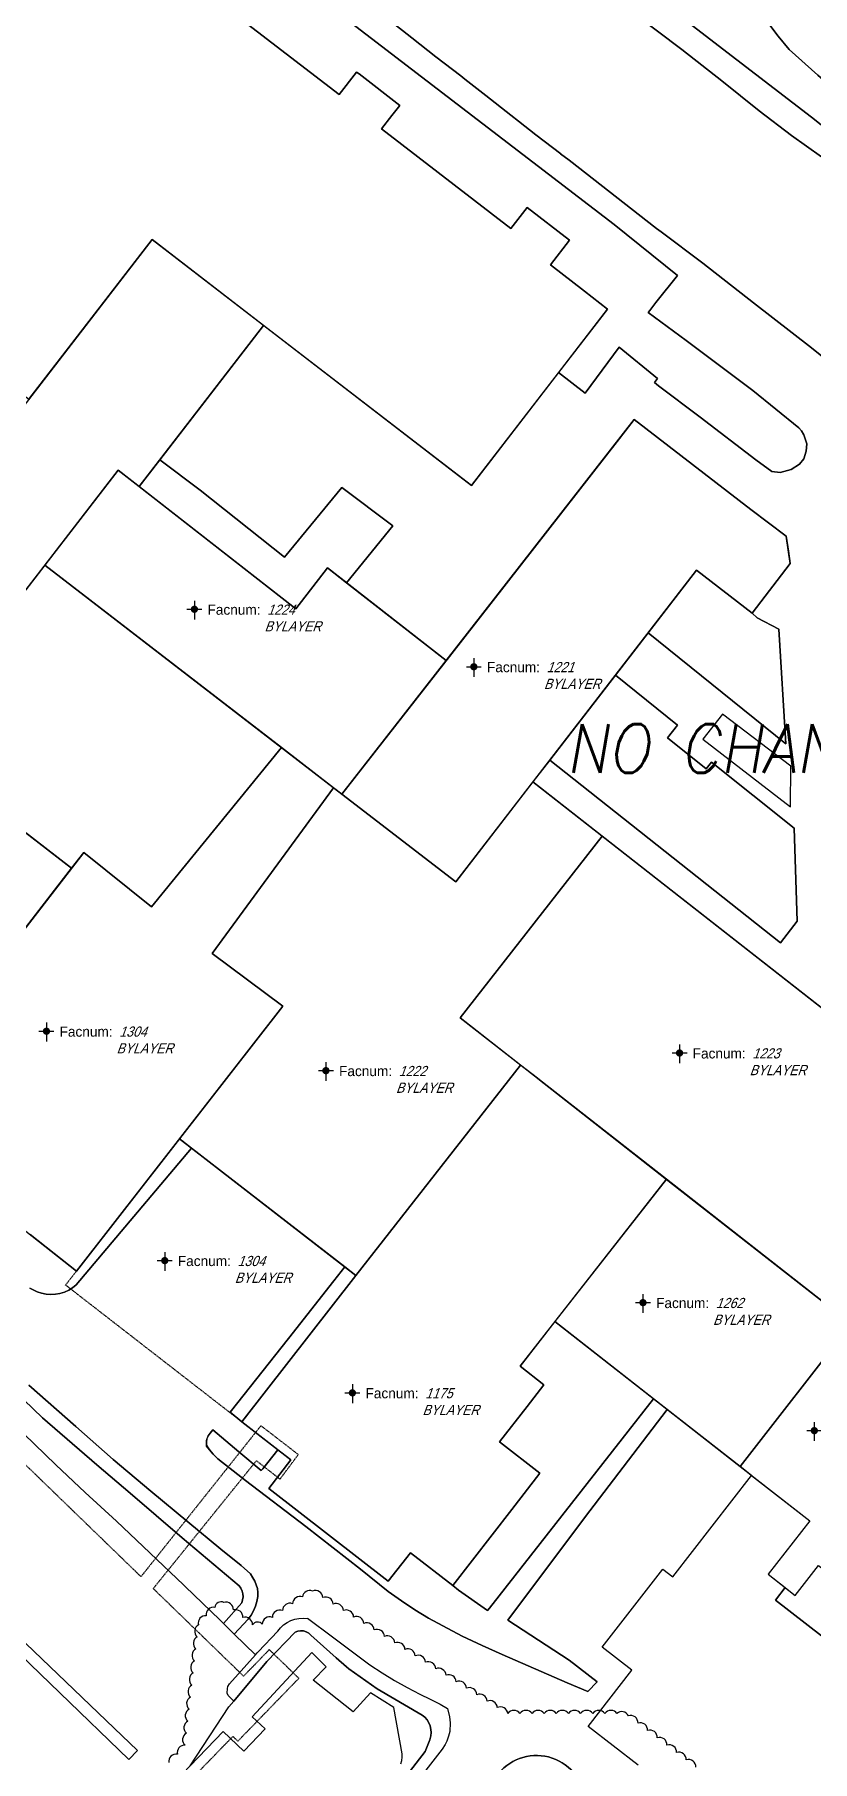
# Model space of a CAD drawing. Header units: inches. Extents: x 1273557 to 1282364, y 239587 to 246310.
# Drawn here: x 1276710 to 1277031, y 240186 to 240898 of the extents above; entities that cross this region are included whole.
import ezdxf
from ezdxf.enums import TextEntityAlignment as Align

# ---------------------------------------------------------------- set-up
doc = ezdxf.new("R2010")
doc.units = ezdxf.units.IN
doc.header["$MEASUREMENT"] = 0
doc.linetypes.add('DASHED2', pattern=[0.375, 0.25, -0.125])
doc.linetypes.add('HIDDEN', pattern=[0.375, 0.25, -0.125])
doc.layers.add('BLDG-DATA', color=159, linetype='DASHED2', lineweight=30)
for name, color, linetype in [('BLDG-UW', 231, 'Continuous'), ('BLDG-UW-UG', 159, 'HIDDEN'), ('GRASS', 3, 'Continuous'), ('PATH', 253, 'Continuous'), ('PATH-ISLAND', 252, 'Continuous'), ('PRKG-UW', 6, 'Continuous'), ('REV-2013', 1, 'Continuous'), ('REV-ADJUDICATION-NOTES', 2, 'Continuous'), ('STREET-NONUW', 4, 'Continuous'), ('STREET-UW', 50, 'Continuous')]:
    doc.layers.add(name, color=color, linetype=linetype)
doc.styles.add('Revisions', font='simplex.shx', dxfattribs={"width": 0.9, "oblique": 10, "height": 25})
doc.styles.add('SS_LITE', font='FRABK.TTF', dxfattribs={"height": 16})

# ---------------------------------------------------------------- blocks, each defined once
blk = doc.blocks.new('*U1')
for p, q in [((-3.08, 0), (3.08, 0)), ((0, 3.55), (0, -4.2))]:
    blk.add_line(p, q)
at = {"const_width": 1.5}
blk.add_lwpolyline([(-0.75, 0, 1), (0.75, 0, 1)], format="xyb", close=True, dxfattribs=at)
at = {"layer": 'BLDG-DATA', "color": 1, "style": 'SS_LITE'}
blk.add_text('Facnum:', height=4.2, dxfattribs=at).set_placement((27.26, -2.25), align=Align.RIGHT)
at = {"layer": 'BLDG-DATA', "color": 7, "style": 'SS_LITE', "oblique": 20, "width": 0.9, "flags": 8}
for tag, p in [('FACNUM', (29.98, -2.25)), ('OBJECT', (28.84, -9.16))]:
    blk.add_attdef(tag, p, '', height=4.2, dxfattribs=at)

msp = doc.modelspace()

# ---------------------------------------------------------------- linework, layer by layer
at = {"layer": 'BLDG-UW'}
for points in [[(1276461.23, 240943.81), (1276560.32, 240866.09), (1276591.57, 240906.6), (1276637.59, 240871.1), (1276603.88, 240827.68), (1276708.09, 240747.36), (1276758.83, 240813.14), (1276758.83, 240813.14), (1276758.83, 240813.14), (1276890.41, 240711.65), (1276926.31, 240758.2), (1276946.55, 240784.43), (1276936.96, 240791.83), (1276922.96, 240802.62), (1276930.89, 240812.9), (1276913.42, 240826.37), (1276906.66, 240817.61), (1276853.41, 240858.68), (1276857.68, 240864.2), (1276860.91, 240868.39), (1276844.12, 240881.35), (1276843.05, 240882.17), (1276835.88, 240872.88), (1276780.49, 240915.59)], [(1276959.1, 240184.19), (1276938.52, 240200.14), (1276956.53, 240223.35), (1276944.31, 240232.86), (1276969.29, 240264.96), (1276973.4, 240261.78), (1277005.87, 240303.57), (1277029.8, 240284.83), (1277012.64, 240262.91), (1277019.72, 240257.35), (1277015.69, 240252.15), (1277209.52, 240101.92)], [(1276861.31, 240184.77), (1276861.71, 240186.1), (1276861.91, 240187.47), (1276861.9, 240188.86), (1276858.44, 240208), (1276848.84, 240214.02), (1276841.7, 240206.13), (1276825.19, 240219.15), (1276830.57, 240224.66), (1276824.6, 240230.65), (1276800.14, 240204.03), (1276805.47, 240199.15), (1276796.69, 240189.96), (1276788.14, 240198.08), (1276774.57, 240183.87)]]:
    msp.add_lwpolyline(points, dxfattribs=at)
for points in [[(1276621.12, 240634.63), (1276589.4, 240659.1), (1276534.41, 240587.45), (1276634.27, 240510.42), (1276689.58, 240581.82), (1276658.42, 240605.86), (1276744.92, 240717.99), (1276753.52, 240711.27), (1276804.77, 240777.7), (1276758.83, 240813.14)], [(1276983.12, 240676.8), (1276983.12, 240676.8), (1276983.12, 240676.8), (1277006.06, 240659.14), (1277021.8, 240679.58), (1277020.15, 240690.83), (1277005.59, 240701.77), (1276957.5, 240738.86), (1276957.5, 240738.86), (1276951.46, 240731.11), (1276881.33, 240641.26), (1276837.02, 240584.49), (1276883.97, 240548.27)], [(1276880.02, 240639.59), (1276831.18, 240677.7), (1276818.07, 240660.9), (1276744.92, 240717.99), (1276714.72, 240678.84), (1276837.02, 240584.49)], [(1276783.61, 240518.74), (1276833.65, 240587.09), (1276812.18, 240603.65), (1276758.66, 240538.03), (1276730.72, 240560.46), (1276646.68, 240451.75), (1276727.71, 240387.87), (1276812.76, 240497.05)], [(1276812.76, 240497.05), (1276770.21, 240442.42), (1276842.78, 240386.05), (1276910.69, 240472.76), (1276885.76, 240492.28), (1276944.35, 240567.11), (1276915.77, 240589.49), (1276883.97, 240548.27), (1276837.02, 240584.49), (1276833.65, 240587.09), (1276783.61, 240518.74)], [(1277046.9, 240366.08), (1277105.2, 240441.14), (1276944.35, 240567.11), (1276944.35, 240567.11), (1276944.35, 240567.11), (1276944.35, 240567.11), (1276944.35, 240567.11), (1276944.35, 240567.11), (1276944.35, 240567.11), (1276944.35, 240567.11), (1276944.35, 240567.11), (1276944.35, 240567.11), (1276885.76, 240492.28), (1276917.59, 240467.35), (1276918.47, 240466.66), (1276970.12, 240426.21)], [(1276910.49, 240348.65), (1276970.74, 240425.73), (1276918.47, 240466.66), (1276917.59, 240467.35), (1276910.69, 240472.76), (1276842.78, 240386.05), (1276795.89, 240325.67), (1276816.08, 240309.99), (1276806.94, 240298.22), (1276856.15, 240260.01), (1276865.29, 240271.77), (1276882.73, 240258.22), (1276907.1, 240289.58), (1276918.67, 240304.48), (1276902, 240317.43), (1276913.32, 240331.99), (1276920.32, 240341.01)], [(1276970.74, 240425.73), (1276924.85, 240367.02), (1277001.2, 240307.23), (1277046.9, 240366.08)], [(1277102.58, 240322.48), (1277046.9, 240366.08), (1277001.2, 240307.23), (1277029.8, 240284.83), (1277012.64, 240262.91), (1277023.82, 240254.15), (1277033.48, 240266.48), (1277049.13, 240254.23), (1277067.98, 240278.3)]]:
    msp.add_lwpolyline(points, close=True, dxfattribs=at)
at = {"layer": 'BLDG-UW-UG'}
msp.add_lwpolyline([(1276598.46, 240251.76), (1276726.17, 240127.98), (1276792.15, 240196.05), (1276794.19, 240194.07), (1276819.32, 240219.98), (1276807.14, 240231.79), (1276796.55, 240220.87), (1276759.33, 240256.97), (1276801.83, 240309.68), (1276811.54, 240302.09), (1276819.09, 240312.22), (1276803.69, 240324.1), (1276754.28, 240261.87), (1276496.76, 240511.6)], dxfattribs=at)
at = {"layer": 'BLDG-UW-UG', "transparency": 33554687}
msp.add_lwpolyline([(1276727.71, 240387.87), (1276770.21, 240442.42), (1276842.78, 240386.05), (1276795.89, 240325.67), (1276723.22, 240382.11), (1276727.71, 240387.87)], close=True, dxfattribs=at)
at = {"layer": 'GRASS'}
for points in [[(1276780.49, 240915.59), (1276835.88, 240872.88), (1276843.05, 240882.17), (1276844.12, 240881.35), (1276860.91, 240868.39), (1276857.68, 240864.2), (1276853.41, 240858.68), (1276906.66, 240817.61), (1276913.42, 240826.37), (1276930.89, 240812.9), (1276922.96, 240802.62), (1276936.96, 240791.83), (1276946.55, 240784.43), (1276926.36, 240758.26), (1276937.32, 240749.83), (1276951.32, 240768.68), (1276967.02, 240755.82), (1276965.86, 240754.21), (1276967.49, 240752.8), (1276984.68, 240739.86), (1277007.57, 240722.33), (1277014.24, 240717.5), (1277017.64, 240717.03), (1277022.14, 240718.32), (1277025.59, 240720.51), (1277027.39, 240722.72), (1277028.37, 240725.9), (1277028.6, 240728.95), (1277027.42, 240732.59), (1277026.37, 240734.2), (1277025.31, 240735.42), (1277006.42, 240750.86), (1276978.84, 240771.45), (1276963.18, 240783.08), (1276963.86, 240783.86), (1276966.38, 240787.19), (1276975.27, 240798.34), (1276949.26, 240819.37), (1276838.67, 240904.06)], [(1276970.7, 240909.59), (1276999.72, 240887.2), (1277030.49, 240863.62), (1277036.58, 240858.68), (1277042.03, 240854.78), (1277047.02, 240852.07), (1277053.22, 240849.43), (1277064.47, 240854), (1277057.43, 240860.05), (1277045.26, 240870.35), (1277033.2, 240880.8), (1277021.27, 240891.42), (1277016.8, 240896.92), (1277012.51, 240902.57)], [(1276688.4, 240337.7), (1276719.15, 240307.94), (1276731.34, 240296.58), (1276744.16, 240284.8), (1276771.73, 240258.54), (1276772.45, 240257.86), (1276786.74, 240244.03), (1276788.26, 240242.54), (1276795.77, 240251.14), (1276796.16, 240252.31), (1276796.32, 240253.54), (1276796.25, 240254.77), (1276795.95, 240255.97), (1276795.43, 240257.09), (1276794.71, 240258.09), (1276771.24, 240277.89), (1276749.81, 240296.33), (1276736.14, 240307.92), (1276713.73, 240327.4), (1276686.74, 240353.14)], [(1276861.31, 240184.77), (1276861.71, 240186.1), (1276861.91, 240187.47), (1276861.9, 240188.86), (1276858.44, 240208), (1276848.84, 240214.02), (1276841.7, 240206.13), (1276825.19, 240219.15), (1276830.57, 240224.66), (1276824.6, 240230.65), (1276800.14, 240204.03), (1276805.47, 240199.15), (1276796.69, 240189.96), (1276788.14, 240198.08), (1276774.57, 240183.87)]]:
    msp.add_lwpolyline(points, dxfattribs=at)
for points in [[(1276778.69, 240709.83), (1276762.02, 240722.28), (1276753.52, 240711.27), (1276818.07, 240660.9), (1276831.18, 240677.7), (1276839, 240671.61), (1276858.03, 240695.12), (1276837.05, 240710.94), (1276813.45, 240682.16)], [(1276812.18, 240603.65), (1276714.72, 240678.84), (1276658.42, 240605.86), (1276725.7, 240553.96), (1276730.72, 240560.46), (1276758.66, 240538.03)], [(1277017.1, 240652.49), (1277008.17, 240657.17), (1277006.06, 240659.14), (1276983.12, 240676.8), (1276963.2, 240650.98), (1277019.98, 240605.18)], [(1276989.37, 240597.64), (1276987.11, 240594.84), (1276971.18, 240607.69), (1276975.36, 240612.88), (1276949.72, 240633.51), (1276922.74, 240598.54), (1276929.32, 240593.32), (1277017.7, 240523.2), (1277024.68, 240532.16), (1277023.42, 240570.39)], [(1277021.98, 240595.97), (1276993.82, 240617.38), (1276985.81, 240607.08), (1277021.91, 240579.26)], [(1276965.41, 240335.26), (1276924.85, 240367.02), (1276910.49, 240348.65), (1276920.32, 240341.01), (1276913.32, 240331.99), (1276902, 240317.43), (1276918.67, 240304.48), (1276907.1, 240289.58), (1276882.73, 240258.22), (1276885.03, 240256.35), (1276897, 240247.93), (1276897.84, 240248.91)], [(1277015.69, 240252.15), (1277019.72, 240257.35), (1277023.82, 240254.15), (1277033.48, 240266.48), (1277049.13, 240254.23), (1277053.81, 240260.2), (1277227.18, 240124.48), (1277209.52, 240101.92)]]:
    msp.add_lwpolyline(points, close=True, dxfattribs=at)
msp.add_lwpolyline([(1276774.57, 240183.87), (1276790.46, 240208.16), (1276792.54, 240210.56), (1276806.07, 240226.87), (1276817.77, 240239.02), (1276818.88, 240239.43), (1276820.06, 240239.59), (1276821.24, 240239.5), (1276822.38, 240239.15), (1276823.41, 240238.56), (1276824.3, 240237.77), (1276824.3, 240237.77), (1276834.7, 240228.48), (1276838.99, 240224.65), (1276839.89, 240223.84), (1276851.56, 240215.64), (1276870.16, 240204.83), (1276871.26, 240203.94), (1276872.19, 240202.87), (1276872.92, 240201.65), (1276873.42, 240200.32), (1276873.68, 240198.92), (1276873.77, 240197.69), (1276873.63, 240196.3), (1276873.29, 240194.68), (1276873.29, 240194.68), (1276873.29, 240194.68), (1276871.41, 240189.87), (1276863.88, 240180.22, -0.154901)], format="xyb", dxfattribs=at)
at = {"layer": 'PATH'}
for points in [[(1276957.02, 240906.6), (1276977.09, 240891.43), (1276993.64, 240878.54), (1277008.99, 240866.15), (1277022.24, 240855.94), (1277040.89, 240842.74)], [(1277012.51, 240902.57), (1277016.8, 240896.92), (1277021.27, 240891.42), (1277033.2, 240880.8), (1277045.26, 240870.35), (1277057.43, 240860.05), (1277064.47, 240854), (1277053.22, 240849.43), (1277047.02, 240852.07), (1277042.03, 240854.78), (1277036.58, 240858.68), (1277030.49, 240863.62), (1276999.72, 240887.2), (1276970.7, 240909.59)], [(1276838.67, 240904.06), (1276949.26, 240819.37), (1276975.27, 240798.34), (1276966.38, 240787.19), (1276963.86, 240783.86), (1276963.18, 240783.08), (1276978.84, 240771.45), (1277006.42, 240750.86), (1277025.31, 240735.42), (1277026.37, 240734.2), (1277027.42, 240732.59), (1277028.6, 240728.95), (1277028.37, 240725.9), (1277027.39, 240722.72), (1277025.59, 240720.51), (1277022.14, 240718.32), (1277017.64, 240717.03), (1277014.24, 240717.5), (1277007.57, 240722.33), (1276984.68, 240739.86), (1276967.49, 240752.8), (1276965.86, 240754.21), (1276967.02, 240755.82), (1276951.32, 240768.68), (1276937.32, 240749.83), (1276926.36, 240758.26), (1276890.41, 240711.65), (1276804.77, 240777.7), (1276762.02, 240722.28), (1276778.69, 240709.83), (1276813.45, 240682.16), (1276837.05, 240710.94), (1276858.03, 240695.12), (1276839, 240671.61), (1276880.02, 240639.59), (1276957.5, 240738.86), (1277005.59, 240701.77), (1277020.15, 240690.83), (1277021.05, 240684.66), (1277021.8, 240679.58), (1277006.06, 240659.14), (1277008.17, 240657.17), (1277017.1, 240652.49), (1277019.98, 240605.18), (1276963.2, 240650.98), (1276949.72, 240633.51), (1276975.36, 240612.88), (1276971.18, 240607.69), (1276987.11, 240594.84), (1276989.37, 240597.64), (1277023.42, 240570.39), (1277024.68, 240532.16), (1277017.7, 240523.2), (1276929.32, 240593.32), (1276922.74, 240598.54), (1276915.77, 240589.49), (1277108.35, 240438.68)], [(1277052.69, 240750.57), (1277030.59, 240768.41), (1277006.67, 240787.02), (1276985.75, 240803.33), (1276968.6, 240816.28), (1276966.7, 240817.72), (1276930.69, 240845.82), (1276927.14, 240848.4), (1276927.21, 240848.49), (1276917.02, 240856.32), (1276909.85, 240861.94), (1276906.69, 240864.35), (1276896.32, 240872.43), (1276887.65, 240879.26), (1276886.03, 240880.53), (1276875.74, 240888.49), (1276865.83, 240896.23), (1276856.96, 240903.3)], [(1276685.4, 240501.83), (1276720.05, 240546.66), (1276725.7, 240553.96), (1276689.58, 240581.82)], [(1276708.5, 240380.78), (1276710.68, 240379.73), (1276711.49, 240379.34), (1276713.31, 240378.73), (1276715.19, 240378.34), (1276717.1, 240378.2), (1276719.02, 240378.3), (1276720.91, 240378.63), (1276722.75, 240379.2), (1276724.5, 240379.99), (1276726.13, 240381), (1276727.63, 240382.2), (1276775.15, 240438.58), (1276770.21, 240442.42), (1276727.71, 240387.87), (1276708.63, 240402.91)], [(1276686.74, 240353.14), (1276713.73, 240327.4), (1276736.14, 240307.92), (1276749.81, 240296.33), (1276771.24, 240277.89), (1276794.71, 240258.09), (1276795.43, 240257.09), (1276795.95, 240255.97), (1276796.25, 240254.77), (1276796.32, 240253.54), (1276796.16, 240252.31), (1276795.77, 240251.14), (1276788.26, 240242.54), (1276792.7, 240238.18), (1276798.43, 240244.36), (1276799.65, 240246.03), (1276800.66, 240247.83), (1276801.47, 240249.73), (1276802.05, 240251.71), (1276802.4, 240253.75), (1276802.42, 240255.37), (1276802.22, 240256.98), (1276801.8, 240258.54), (1276801.17, 240260.04), (1276800.34, 240261.43), (1276799.34, 240263.11), (1276795.53, 240266.45), (1276787.12, 240273.22), (1276773.53, 240284.44), (1276758.32, 240297.07), (1276742.76, 240310.2), (1276727.42, 240323.74), (1276708.01, 240340.82)], [(1276692.24, 240241.45), (1276749.28, 240186.46), (1276752.78, 240190.16), (1276743.29, 240199.37), (1276630.49, 240307.44)]]:
    msp.add_lwpolyline(points, dxfattribs=at)
for points in [[(1276842.78, 240386.05), (1276838.24, 240389.58), (1276833.78, 240383.9), (1276815.04, 240360.03), (1276791.02, 240329.69), (1276795.89, 240325.67)], [(1276905.39, 240243.96), (1276937.05, 240286.15), (1276971.1, 240330.8), (1276965.41, 240335.26), (1276897.84, 240248.91), (1276897, 240247.93), (1276885.03, 240256.35), (1276882.73, 240258.22), (1276865.29, 240271.77), (1276856.15, 240260.01), (1276806.94, 240298.22), (1276816.08, 240309.99), (1276810.61, 240314.23), (1276804.42, 240306.3), (1276803.85, 240305.62), (1276794.53, 240313.37), (1276783.85, 240322.41), (1276782.76, 240321.03), (1276781.98, 240319.93), (1276781.47, 240318.69), (1276781.24, 240317.36), (1276781.29, 240316.03), (1276781.95, 240314.94), (1276783.22, 240313.37), (1276784.03, 240312.37), (1276785.97, 240310.49), (1276797.35, 240301.53), (1276822.15, 240282.58), (1276844.73, 240264.92), (1276856.18, 240255.8), (1276861.56, 240251.91), (1276867.1, 240248.23), (1276872.78, 240244.79), (1276878.6, 240241.57), (1276886.64, 240237.39), (1276894.8, 240233.44), (1276903.08, 240229.74), (1276929.88, 240218.07), (1276938.43, 240214.53), (1276942.23, 240218.5), (1276930.68, 240227.39)]]:
    msp.add_lwpolyline(points, close=True, dxfattribs=at)
for points in [[(1276863.88, 240180.22), (1276871.41, 240189.87), (1276873.29, 240194.68), (1276873.29, 240194.68), (1276873.29, 240194.68), (1276873.63, 240196.3), (1276873.77, 240197.69), (1276873.68, 240198.92), (1276873.42, 240200.32), (1276872.92, 240201.65), (1276872.19, 240202.87), (1276871.26, 240203.94), (1276870.16, 240204.83), (1276851.56, 240215.64), (1276839.89, 240223.84), (1276838.99, 240224.65), (1276834.7, 240228.48), (1276824.3, 240237.77), (1276824.3, 240237.77), (1276823.41, 240238.56), (1276822.38, 240239.15), (1276821.24, 240239.5), (1276820.06, 240239.59), (1276818.88, 240239.43), (1276817.77, 240239.02), (1276806.07, 240226.87), (1276792.54, 240210.56), (1276792.54, 240210.56), (1276790.24, 240212.9), (1276789.74, 240213.86), (1276789.87, 240215.74), (1276790.11, 240216.66), (1276790.68, 240217.7), (1276801.39, 240229.65), (1276802.17, 240230.52), (1276802.55, 240230.94), (1276810.65, 240239.46), (1276810.65, 240239.46), (1276811.76, 240240.8), (1276813.04, 240241.98), (1276814.46, 240242.96), (1276816.01, 240243.75), (1276817.66, 240244.31), (1276819.36, 240244.65), (1276821.1, 240244.74), (1276822.83, 240244.6), (1276822.91, 240244.78), (1276824.59, 240243.58), (1276831.53, 240238.28), (1276848.63, 240225.53), (1276853.6, 240222.24), (1276858.69, 240219.12), (1276863.88, 240216.19), (1276869.18, 240213.45), (1276869.18, 240213.45), (1276873.37, 240211.44), (1276877.49, 240209.29), (1276880.59, 240207.54), (1276881.38, 240204.07), (1276881.73, 240201.56), (1276881.57, 240198.07), (1276881.04, 240196.13), (1276880.35, 240194.12), (1276879.67, 240192.68), (1276879.67, 240192.68), (1276878.42, 240190.73), (1276867.82, 240177.14, -0.347709)], [(1276937.14, 240170.19, 0.698041), (1276900.77, 240179.52)]]:
    msp.add_lwpolyline(points, format="xyb", dxfattribs=at)
at = {"layer": 'PATH-ISLAND'}
msp.add_lwpolyline([(1277021.91, 240579.26), (1277021.98, 240595.97), (1276993.82, 240617.38), (1276985.81, 240607.08)], close=True, dxfattribs=at)
at = {"layer": 'PRKG-UW'}
for points in [[(1276707.56, 240157.03), (1276729.42, 240136.57), (1276774.57, 240183.87), (1276790.46, 240208.16), (1276792.54, 240210.56), (1276790.24, 240212.9), (1276789.74, 240213.86), (1276789.87, 240215.74), (1276790.11, 240216.66), (1276790.68, 240217.7), (1276801.39, 240229.65), (1276792.7, 240238.18), (1276788.26, 240242.54), (1276786.74, 240244.03), (1276772.45, 240257.86), (1276771.73, 240258.54), (1276744.16, 240284.8), (1276731.34, 240296.58), (1276719.15, 240307.94), (1276688.4, 240337.7)], [(1276630.49, 240307.44), (1276743.29, 240199.37), (1276752.78, 240190.16), (1276749.28, 240186.46), (1276692.24, 240241.45)]]:
    msp.add_lwpolyline(points, dxfattribs=at)
at = {"layer": 'REV-2013'}
msp.add_lwpolyline([(1276982.93, 240183.33, 0.520567), (1276978.95, 240186.35, 0.520567), (1276974.97, 240189.38, 0.520567), (1276970.99, 240192.41, 0.520567), (1276967.01, 240195.44, 0.520567), (1276963.03, 240198.47, 0.520567), (1276959.05, 240201.5, 0.520567), (1276955.08, 240204.52, 0.520567), (1276950.39, 240205.44, 0.520567), (1276945.39, 240205.44, 0.520567), (1276940.39, 240205.44, 0.520567), (1276935.39, 240205.44, 0.520567), (1276930.39, 240205.44, 0.520567), (1276925.39, 240205.44, 0.520567), (1276920.39, 240205.44, 0.520567), (1276915.39, 240205.44, 0.520567), (1276910.39, 240205.44, 0.520567), (1276905.39, 240205.44, 0.520567), (1276901.09, 240207.89, 0.520567), (1276896.87, 240210.56, 0.520567), (1276892.64, 240213.23, 0.520567), (1276888.41, 240215.9, 0.520567), (1276884.18, 240218.57, 0.520567), (1276879.95, 240221.23, 0.520567), (1276875.72, 240223.9, 0.520567), (1276871.5, 240226.57, 0.520567), (1276867.27, 240229.24, 0.520567), (1276863.04, 240231.91, 0.520567), (1276858.81, 240234.58, 0.520567), (1276854.58, 240237.25, 0.520567), (1276850.35, 240239.92, 0.520567), (1276846.13, 240242.58, 0.520567), (1276841.9, 240245.25, 0.520567), (1276837.67, 240247.92, 0.520567), (1276833.44, 240250.59, 0.520567), (1276829.21, 240253.26, 0.520567), (1276824.98, 240255.93, 0.520567), (1276820.84, 240253.51, 0.520567), (1276816.7, 240250.71, 0.520567), (1276812.55, 240247.91, 0.520567), (1276808.41, 240245.11, 0.520567), (1276804.27, 240242.3, 0.520567), (1276800.22, 240241.96, 0.520567), (1276796.29, 240245.05, 0.520567), (1276792.36, 240248.14, 0.520567), (1276788.43, 240251.24, 0.520567), (1276784.74, 240249.2, 0.520567), (1276781.11, 240245.76, 0.520567), (1276777.99, 240242.07, 0.520567), (1276777.43, 240237.1, 0.520567), (1276776.88, 240232.13, 0.520567), (1276776.33, 240227.16, 0.520567), (1276775.77, 240222.19, 0.520567), (1276775.22, 240217.22, 0.520567), (1276774.67, 240212.25, 0.520567), (1276774.11, 240207.28, 0.520567), (1276773.56, 240202.31, 0.520567), (1276773.01, 240197.34, 0.520567), (1276772.45, 240192.37, 0.520567), (1276769.32, 240188.68, 0.520567), (1276765.72, 240185.21, 0.520567)], format="xyb", dxfattribs=at)
at = {"layer": 'STREET-NONUW'}
for points in [[(1277040.89, 240842.74), (1277022.24, 240855.94), (1277008.99, 240866.15), (1276993.64, 240878.54), (1276977.09, 240891.43), (1276957.02, 240906.6)], [(1276856.96, 240903.3), (1276865.83, 240896.23), (1276875.74, 240888.49), (1276886.03, 240880.53), (1276887.65, 240879.26), (1276896.32, 240872.43), (1276906.69, 240864.35), (1276909.85, 240861.94), (1276917.02, 240856.32), (1276927.21, 240848.49), (1276927.14, 240848.4), (1276930.69, 240845.82), (1276966.7, 240817.72), (1276968.6, 240816.28), (1276985.75, 240803.33), (1277006.67, 240787.02), (1277030.59, 240768.41), (1277052.69, 240750.57)]]:
    msp.add_lwpolyline(points, dxfattribs=at)
at = {"layer": 'STREET-UW'}
msp.add_lwpolyline([(1276959.1, 240184.19), (1276938.52, 240200.14), (1276956.53, 240223.35), (1276944.31, 240232.86), (1276969.29, 240264.96), (1276973.4, 240261.78), (1277005.87, 240303.57), (1277001.2, 240307.23), (1276971.1, 240330.8), (1276937.05, 240286.15), (1276905.39, 240243.96), (1276930.68, 240227.39), (1276942.23, 240218.5), (1276938.43, 240214.53), (1276929.88, 240218.07), (1276903.08, 240229.74), (1276894.8, 240233.44), (1276886.64, 240237.39), (1276878.6, 240241.57), (1276872.78, 240244.79), (1276867.1, 240248.23), (1276861.56, 240251.91), (1276856.18, 240255.8), (1276844.73, 240264.92), (1276822.15, 240282.58), (1276797.35, 240301.53), (1276785.97, 240310.49), (1276784.03, 240312.37), (1276783.22, 240313.37), (1276781.3, 240315.74), (1276781.21, 240318.07), (1276781.98, 240319.93), (1276782.76, 240321.03), (1276783.85, 240322.41), (1276794.53, 240313.37), (1276803.85, 240305.62), (1276804.42, 240306.3), (1276810.61, 240314.23), (1276795.89, 240325.67), (1276791.02, 240329.69), (1276815.04, 240360.03), (1276833.78, 240383.9), (1276838.24, 240389.58), (1276775.15, 240438.58), (1276727.63, 240382.2), (1276726.13, 240381), (1276724.5, 240379.99), (1276722.75, 240379.2), (1276720.91, 240378.63), (1276719.02, 240378.3), (1276717.1, 240378.2), (1276715.19, 240378.34), (1276713.31, 240378.73), (1276711.49, 240379.34), (1276710.68, 240379.73), (1276708.5, 240380.78)], dxfattribs=at)
for points in [[(1276708.01, 240340.82), (1276727.42, 240323.74), (1276742.76, 240310.2), (1276758.32, 240297.07), (1276773.53, 240284.44), (1276787.12, 240273.22), (1276795.53, 240266.45), (1276799.34, 240263.11), (1276800.34, 240261.43), (1276801.17, 240260.04), (1276801.8, 240258.54), (1276802.22, 240256.98), (1276802.42, 240255.37), (1276802.4, 240253.75), (1276802.05, 240251.71), (1276801.47, 240249.73), (1276800.66, 240247.83), (1276799.65, 240246.03), (1276798.43, 240244.36), (1276792.7, 240238.18), (1276801.39, 240229.65), (1276802.17, 240230.52), (1276802.55, 240230.94), (1276810.65, 240239.46), (1276811.76, 240240.8), (1276813.04, 240241.98), (1276814.46, 240242.96), (1276816.01, 240243.75), (1276817.66, 240244.31), (1276819.36, 240244.65), (1276821.1, 240244.74), (1276822.83, 240244.6), (1276822.91, 240244.78), (1276824.59, 240243.58), (1276831.53, 240238.28), (1276848.63, 240225.53), (1276853.6, 240222.24), (1276858.69, 240219.12), (1276863.88, 240216.19), (1276869.18, 240213.45), (1276869.18, 240213.45), (1276873.37, 240211.44), (1276877.49, 240209.29), (1276880.59, 240207.54), (1276881.38, 240204.07), (1276881.73, 240201.56), (1276881.57, 240198.07), (1276881.04, 240196.13), (1276880.35, 240194.12), (1276879.67, 240192.68), (1276879.67, 240192.68), (1276878.42, 240190.73), (1276867.82, 240177.14, -0.347709)], [(1276900.77, 240179.52, -0.698041), (1276937.14, 240170.19, 0.204626)]]:
    msp.add_lwpolyline(points, format="xyb", dxfattribs=at)

# ---------------------------------------------------------------- block references
at = {"layer": 'BLDG-DATA'}
ref = msp.add_blockref('*U1', (1276776.28, 240660.68), dxfattribs=at)
ref.add_attrib('FACNUM', '1224', (1276806.27, 240658.43), dxfattribs={"color": 7, "height": 4.2, "style": 'SS_LITE', "oblique": 20, "width": 0.9})
ref.add_attrib('OBJECT', 'BYLAYER', (1276805.12, 240651.53), dxfattribs={"color": 7, "height": 4.2, "style": 'SS_LITE', "oblique": 20, "width": 0.9})
ref = msp.add_blockref('*U1', (1276891.42, 240636.99), dxfattribs=at)
ref.add_attrib('FACNUM', '1221', (1276921.4, 240634.74), dxfattribs={"color": 7, "height": 4.2, "style": 'SS_LITE', "oblique": 20, "width": 0.9})
ref.add_attrib('OBJECT', 'BYLAYER', (1276920.26, 240627.84), dxfattribs={"color": 7, "height": 4.2, "style": 'SS_LITE', "oblique": 20, "width": 0.9})
ref = msp.add_blockref('*U1', (1276715.33, 240486.73), dxfattribs=at)
ref.add_attrib('FACNUM', '1304', (1276745.31, 240484.48), dxfattribs={"color": 7, "height": 4.2, "style": 'SS_LITE', "oblique": 20, "width": 0.9})
ref.add_attrib('OBJECT', 'BYLAYER', (1276744.17, 240477.57), dxfattribs={"color": 7, "height": 4.2, "style": 'SS_LITE', "oblique": 20, "width": 0.9})
ref = msp.add_blockref('*U1', (1276976.16, 240477.76), dxfattribs=at)
ref.add_attrib('FACNUM', '1223', (1277006.14, 240475.51), dxfattribs={"color": 7, "height": 4.2, "style": 'SS_LITE', "oblique": 20, "width": 0.9})
ref.add_attrib('OBJECT', 'BYLAYER', (1277005, 240468.6), dxfattribs={"color": 7, "height": 4.2, "style": 'SS_LITE', "oblique": 20, "width": 0.9})
ref = msp.add_blockref('*U1', (1276830.47, 240470.48), dxfattribs=at)
ref.add_attrib('FACNUM', '1222', (1276860.45, 240468.23), dxfattribs={"color": 7, "height": 4.2, "style": 'SS_LITE', "oblique": 20, "width": 0.9})
ref.add_attrib('OBJECT', 'BYLAYER', (1276859.3, 240461.33), dxfattribs={"color": 7, "height": 4.2, "style": 'SS_LITE', "oblique": 20, "width": 0.9})
ref = msp.add_blockref('*U1', (1276764.06, 240392.17), dxfattribs=at)
ref.add_attrib('FACNUM', '1304', (1276794.05, 240389.92), dxfattribs={"color": 7, "height": 4.2, "style": 'SS_LITE', "oblique": 20, "width": 0.9})
ref.add_attrib('OBJECT', 'BYLAYER', (1276792.9, 240383.01), dxfattribs={"color": 7, "height": 4.2, "style": 'SS_LITE', "oblique": 20, "width": 0.9})
ref = msp.add_blockref('*U1', (1276961.1, 240374.85), dxfattribs=at)
ref.add_attrib('FACNUM', '1262', (1276991.08, 240372.6), dxfattribs={"color": 7, "height": 4.2, "style": 'SS_LITE', "oblique": 20, "width": 0.9})
ref.add_attrib('OBJECT', 'BYLAYER', (1276989.93, 240365.69), dxfattribs={"color": 7, "height": 4.2, "style": 'SS_LITE', "oblique": 20, "width": 0.9})
ref = msp.add_blockref('*U1', (1276841.38, 240337.65), dxfattribs=at)
ref.add_attrib('FACNUM', '1175', (1276871.37, 240335.4), dxfattribs={"color": 7, "height": 4.2, "style": 'SS_LITE', "oblique": 20, "width": 0.9})
ref.add_attrib('OBJECT', 'BYLAYER', (1276870.22, 240328.49), dxfattribs={"color": 7, "height": 4.2, "style": 'SS_LITE', "oblique": 20, "width": 0.9})
ref = msp.add_blockref('*U1', (1277031.69, 240322.08), dxfattribs=at)
ref.add_attrib('FACNUM', '1261', (1277061.67, 240319.83), dxfattribs={"color": 7, "height": 4.2, "style": 'SS_LITE', "oblique": 20, "width": 0.9})
ref.add_attrib('OBJECT', 'BYLAYER', (1277060.53, 240312.92), dxfattribs={"color": 7, "height": 4.2, "style": 'SS_LITE', "oblique": 20, "width": 0.9})

# ---------------------------------------------------------------- texts
at = {"layer": 'REV-ADJUDICATION-NOTES', "style": 'Revisions', "oblique": 10, "width": 0.913884}
msp.add_text('NO CHANGE', height=20, dxfattribs=at).set_placement((1276929.32, 240593.32, 269.89))

doc.saveas('drawing.dxf')
